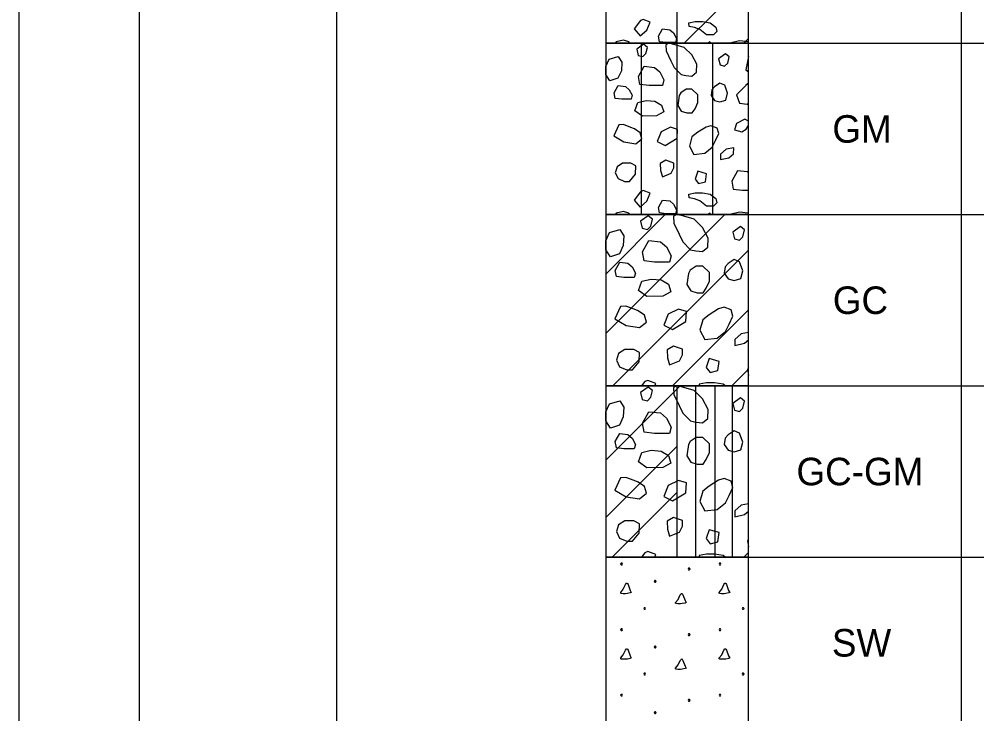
# Model space of a CAD drawing. Extents: x -894 to 866, y -476 to 714.
# Drawn here: x -894 to -650.7, y 134.3 to 311 of the extents above; entities that cross this region are included whole.
import ezdxf

# ---------------------------------------------------------------- set-up
doc = ezdxf.new("R2010")
doc.units = 0
for name, color, linetype in [('10 Sheet Format', 7, 'Continuous'), ('14 Ramp Anno', 7, 'Continuous'), ('57 Undefined', 7, 'Continuous')]:
    doc.layers.add(name, color=color, linetype=linetype)

msp = doc.modelspace()

# ---------------------------------------------------------------- linework, layer by layer
at = {"layer": '10 Sheet Format'}
msp.add_line((-813.45, 643.96), (-813.45, -406.04), dxfattribs=at)
for points in [[(-894.04, 713.56), (865.96, 713.56), (865.96, -476.44), (-894.04, -476.44)], [(-863.43, 668.96), (836.57, 668.96), (836.57, -431.04), (-863.43, -431.04)], [(-863.43, 668.96), (836.57, 668.96), (836.57, -431.04), (-863.43, -431.04)]]:
    msp.add_lwpolyline(points, close=True, dxfattribs=at)
at = {"layer": '14 Ramp Anno'}
msp.add_lwpolyline([(-745.02, -304.81), (2.57, -304.81), (2.57, 608.93), (-745.02, 608.93)], close=True, dxfattribs=at)
for points in [[(-654.74, 588.06), (-654.74, -304.81)], [(-745.02, 304.82), (-708.73, 304.82), (-708.73, 348.36), (-745.02, 348.36), (-745.02, 304.82)], [(-726.87, 304.82), (-726.87, 348.36)], [(-725.06, 304.82), (-708.73, 321.15)], [(-736.18, 310.62), (-737.8, 308.46), (-736.31, 306.7), (-734.55, 308.19), (-733.74, 310.22), (-735.5, 310.9), (-736.18, 310.62)], [(-723.94, 310.05), (-722.29, 310.34), (-720.45, 310.34), (-718.52, 310.05), (-717.07, 308.89), (-716.78, 307.82), (-717.65, 306.95), (-719.39, 306.95), (-721.13, 308.3), (-722.49, 308.79), (-723.84, 309.08), (-723.94, 310.05)], [(-730.58, 308.47), (-728.76, 308.27), (-727.81, 307.46), (-727.06, 306.04), (-727.33, 305.02), (-729.7, 305.02), (-731.33, 305.22), (-731.6, 306.65), (-730.58, 308.47)], [(-745.04, 304.82), (2.57, 304.82)], [(-745.02, 304.82), (-402.69, 304.82)], [(-745.02, 261.27), (-708.73, 261.27), (-708.73, 304.82), (-745.02, 304.82), (-745.02, 261.27)], [(-739.12, 305.17), (-740.47, 305.58), (-742.37, 305.17), (-742.59, 304.82), (-738.87, 304.82), (-739.12, 305.17)], [(-735.42, 304.55), (-737.16, 303.29), (-736.78, 301.74), (-735.61, 301.45), (-734.84, 302.23), (-734.45, 303.78), (-735.42, 304.55)], [(-735.95, 261.27), (-735.95, 304.82)], [(-729.63, 302.88), (-728.47, 300.36), (-727.6, 298.62), (-725.86, 296.88), (-724.7, 296.59), (-723.15, 296.49), (-721.99, 297.46), (-721.89, 299.49), (-723.15, 301.91), (-725.08, 303.75), (-727.41, 304.43), (-728.96, 304.82), (-729.73, 304.43), (-729.63, 302.88)], [(-726.87, 261.27), (-726.87, 304.82)], [(-718.6, 305.2), (-718.99, 304.82), (-718.33, 304.82), (-718.6, 305.2)], [(-717.8, 261.27), (-717.8, 304.82)], [(-708.82, 305.21), (-711.04, 305.41), (-713.17, 304.92), (-713.21, 304.82), (-708.73, 304.82), (-708.73, 305.16), (-708.82, 305.21)], [(-709.94, 304.82), (-708.73, 306.03)], [(-714.61, 302.12), (-716.36, 300.86), (-715.97, 299.31), (-714.81, 299.02), (-714.03, 299.79), (-713.65, 301.34), (-714.61, 302.12)], [(-745.02, 298.91), (-744.15, 300.75), (-741.83, 301.43), (-740.95, 299.98), (-741.05, 297.85), (-741.92, 295.91), (-743.95, 295.24), (-745.02, 296.88), (-745.02, 298.91)], [(-709.41, 298.04), (-708.73, 297.54), (-708.73, 301.42), (-709.41, 298.04)], [(-735.26, 298.98), (-732.65, 298.69), (-731.29, 297.53), (-730.23, 295.5), (-730.61, 294.05), (-734, 294.05), (-736.32, 294.34), (-736.71, 296.37), (-735.26, 298.98)], [(-716.03, 294.64), (-717.39, 293.77), (-718.07, 292.99), (-718.26, 291.54), (-717.39, 290.28), (-716.03, 289.89), (-714.49, 290.38), (-714.1, 292.12), (-714.78, 294.15), (-716.03, 294.64)], [(-708.73, 289.59), (-708.73, 294.69), (-709.43, 294.14), (-709.43, 294.05), (-711.77, 291.71), (-711.05, 289.55), (-709.07, 289.37), (-708.73, 289.59)], [(-741.84, 294.04), (-740.01, 293.84), (-739.07, 293.02), (-738.32, 291.6), (-738.59, 290.59), (-740.96, 290.59), (-742.59, 290.79), (-742.86, 292.21), (-741.84, 294.04)], [(-726.37, 291.53), (-726.73, 289.01), (-725.83, 287.56), (-724.38, 287.11), (-723.03, 287.11), (-722.31, 288.19), (-721.59, 289.73), (-721.59, 291.71), (-723.12, 293.15), (-724.56, 293.15), (-725.92, 292.25), (-726.37, 291.53)], [(-736.86, 289.77), (-734.73, 290.25), (-732.51, 290.06), (-730.86, 289.09), (-730.28, 287.35), (-732.12, 286.38), (-735.7, 286.28), (-737.64, 287.64), (-736.86, 289.77)], [(-709.31, 282.95), (-708.73, 283.9), (-708.73, 284.98), (-709.7, 285.56), (-711.83, 284.4), (-712.31, 282.85), (-710.47, 282.27), (-709.31, 282.95)], [(-741.68, 284.05), (-742.94, 281.26), (-740.42, 279.72), (-737.35, 279.27), (-735.82, 280.53), (-736.27, 282.07), (-737.72, 283.06), (-738.62, 283.42), (-740.51, 284.14), (-741.68, 284.05)], [(-728.57, 283.46), (-730.93, 282.34), (-731.91, 279.83), (-729.96, 278.86), (-726.89, 280.67), (-726.75, 282.9), (-728.57, 283.46)], [(-719.53, 283.49), (-721.65, 282.18), (-723.11, 281.01), (-723.76, 278.67), (-722.67, 276.56), (-719.82, 276.85), (-718, 278.38), (-717.12, 280.06), (-716.32, 281.89), (-716.69, 283.27), (-718.29, 283.86), (-719.53, 283.49)], [(-714.39, 277.86), (-715.84, 276.6), (-715.84, 275.25), (-713.72, 275.73), (-712.55, 276.7), (-712.46, 278.25), (-714.39, 277.86)], [(-729.73, 275.06), (-731.18, 274.28), (-731.08, 272.44), (-730.6, 270.89), (-728.37, 271.77), (-727.69, 273.12), (-727.69, 274.38), (-729.73, 275.06)], [(-738.65, 274.35), (-740.74, 274.35), (-742.13, 273.42), (-742.59, 271.91), (-741.9, 270.4), (-740.27, 269.71), (-738.99, 269.71), (-737.49, 271.57), (-737.37, 273.66), (-738.65, 274.35)], [(-721.63, 272.32), (-722.31, 270.29), (-721.44, 269.13), (-719.7, 269.61), (-719.41, 271.65), (-721.63, 272.32)], [(-708.73, 267.46), (-708.73, 271.91), (-708.96, 272.1), (-711.57, 272.39), (-713.02, 269.78), (-712.64, 267.75), (-710.31, 267.46), (-708.73, 267.46)], [(-736.18, 267.08), (-737.8, 264.91), (-736.31, 263.15), (-734.55, 264.64), (-733.74, 266.67), (-735.5, 267.35), (-736.18, 267.08)], [(-723.94, 266.5), (-722.29, 266.79), (-720.45, 266.79), (-718.52, 266.5), (-717.07, 265.34), (-716.78, 264.28), (-717.65, 263.41), (-719.39, 263.41), (-721.13, 264.76), (-722.49, 265.24), (-723.84, 265.53), (-723.94, 266.5)], [(-730.58, 264.93), (-728.76, 264.73), (-727.81, 263.91), (-727.06, 262.49), (-727.33, 261.47), (-729.7, 261.47), (-731.33, 261.68), (-731.6, 263.1), (-730.58, 264.93)], [(-745.02, 246.15), (-729.9, 261.27)], [(-745.02, 231.03), (-714.78, 261.27)], [(-745.02, 217.73), (-708.73, 217.73), (-708.73, 261.27), (-745.02, 261.27), (-745.02, 217.73)], [(-745.02, 261.27), (-372.9, 261.27)], [(-739.12, 261.63), (-740.47, 262.04), (-742.37, 261.63), (-742.59, 261.27), (-738.87, 261.27), (-739.12, 261.63)], [(-734.22, 260.97), (-736.18, 259.56), (-735.74, 257.82), (-734.44, 257.49), (-733.57, 258.36), (-733.13, 260.1), (-734.22, 260.97)], [(-727.71, 259.09), (-726.4, 256.26), (-725.42, 254.3), (-723.46, 252.34), (-722.16, 252.02), (-720.42, 251.91), (-719.11, 253), (-719, 255.28), (-720.42, 258.01), (-722.59, 260.07), (-725.21, 260.84), (-726.95, 261.27), (-727.82, 260.84), (-727.71, 259.09)], [(-718.6, 261.66), (-718.99, 261.27), (-718.33, 261.27), (-718.6, 261.66)], [(-708.82, 261.67), (-711.04, 261.86), (-713.17, 261.38), (-713.21, 261.27), (-708.73, 261.27), (-708.73, 261.62), (-708.82, 261.67)], [(-710.81, 258.24), (-712.77, 256.82), (-712.34, 255.08), (-711.03, 254.75), (-710.16, 255.62), (-709.73, 257.36), (-710.81, 258.24)], [(-745.02, 254.63), (-744.04, 256.7), (-741.43, 257.46), (-740.45, 255.83), (-740.56, 253.43), (-741.53, 251.26), (-743.82, 250.49), (-745.02, 252.34), (-745.02, 254.63)], [(-734.04, 254.71), (-731.1, 254.38), (-729.58, 253.08), (-728.38, 250.79), (-728.81, 249.16), (-732.62, 249.16), (-735.24, 249.48), (-735.67, 251.77), (-734.04, 254.71)], [(-743.2, 217.73), (-708.73, 252.2)], [(-741.45, 249.15), (-739.39, 248.92), (-738.32, 248.01), (-737.48, 246.41), (-737.79, 245.26), (-740.46, 245.26), (-742.28, 245.49), (-742.59, 247.09), (-741.45, 249.15)], [(-712.41, 249.82), (-713.93, 248.84), (-714.7, 247.97), (-714.91, 246.34), (-713.93, 244.92), (-712.41, 244.48), (-710.67, 245.03), (-710.23, 246.99), (-711, 249.27), (-712.41, 249.82)], [(-724.03, 246.32), (-724.44, 243.49), (-723.43, 241.86), (-721.81, 241.36), (-720.29, 241.36), (-719.47, 242.57), (-718.66, 244.3), (-718.66, 246.53), (-720.39, 248.15), (-722.01, 248.15), (-723.53, 247.14), (-724.03, 246.32)], [(-735.84, 244.34), (-733.45, 244.89), (-730.94, 244.67), (-729.09, 243.58), (-728.44, 241.62), (-730.51, 240.53), (-734.54, 240.42), (-736.71, 241.95), (-735.84, 244.34)], [(-741.26, 237.91), (-742.68, 234.77), (-739.84, 233.04), (-736.4, 232.53), (-734.67, 233.95), (-735.18, 235.68), (-736.8, 236.79), (-737.82, 237.2), (-739.94, 238.01), (-741.26, 237.91)], [(-726.51, 237.24), (-729.17, 235.99), (-730.27, 233.17), (-728.08, 232.07), (-724.63, 234.11), (-724.47, 236.61), (-726.51, 237.24)], [(-728.08, 217.73), (-708.73, 237.08)], [(-716.35, 237.28), (-718.73, 235.8), (-720.37, 234.49), (-721.11, 231.86), (-719.88, 229.48), (-716.68, 229.81), (-714.62, 231.53), (-713.64, 233.42), (-712.74, 235.48), (-713.15, 237.04), (-714.95, 237.69), (-716.35, 237.28)], [(-709.8, 228.55), (-708.73, 229.45), (-708.73, 231.32), (-710.57, 230.95), (-712.2, 229.53), (-712.2, 228.01), (-709.8, 228.55)], [(-737.85, 227), (-740.2, 227), (-741.77, 225.95), (-742.29, 224.26), (-741.51, 222.56), (-739.68, 221.77), (-738.24, 221.77), (-736.54, 223.86), (-736.41, 226.22), (-737.85, 227)], [(-727.82, 227.79), (-729.45, 226.92), (-729.34, 224.85), (-728.8, 223.11), (-726.29, 224.09), (-725.53, 225.61), (-725.53, 227.03), (-727.82, 227.79)], [(-718.71, 224.72), (-719.47, 222.43), (-718.49, 221.12), (-716.53, 221.67), (-716.2, 223.95), (-718.71, 224.72)], [(-712.96, 217.73), (-708.73, 221.96)], [(-709.02, 221.86), (-708.73, 220.33), (-708.73, 222.38), (-709.02, 221.86)], [(-732.33, 218.36), (-734.31, 219.12), (-735.07, 218.82), (-735.89, 217.73), (-732.58, 217.73), (-732.33, 218.36)], [(-745.04, 217.73), (2.57, 217.73)], [(-745.02, 174.18), (-708.73, 174.18), (-708.73, 217.73), (-745.02, 217.73), (-745.02, 174.18)], [(-745.02, 217.73), (-372.9, 217.73)], [(-744.98, 198.81), (-726.19, 217.61)], [(-734.22, 217.43), (-736.18, 216.01), (-735.74, 214.27), (-734.44, 213.94), (-733.57, 214.82), (-733.13, 216.56), (-734.22, 217.43)], [(-727.71, 215.55), (-726.4, 212.72), (-725.42, 210.76), (-723.46, 208.8), (-722.16, 208.47), (-720.42, 208.36), (-719.11, 209.45), (-719, 211.74), (-720.42, 214.46), (-722.59, 216.53), (-725.21, 217.29), (-726.95, 217.73), (-727.82, 217.29), (-727.71, 215.55)], [(-726.87, 174.18), (-726.87, 217.73)], [(-722.1, 174.18), (-722.1, 217.73)], [(-715.21, 218.17), (-717.38, 218.49), (-719.45, 218.49), (-721.3, 218.17), (-721.26, 217.73), (-714.65, 217.73), (-715.21, 218.17)], [(-717.21, 174.18), (-717.21, 217.73)], [(-712.79, 174.18), (-712.79, 217.73)], [(-710.81, 214.69), (-712.77, 213.28), (-712.34, 211.53), (-711.03, 211.21), (-710.16, 212.08), (-709.73, 213.82), (-710.81, 214.69)], [(-745.02, 211.09), (-744.04, 213.15), (-741.43, 213.92), (-740.45, 212.28), (-740.56, 209.89), (-741.53, 207.71), (-743.82, 206.95), (-745.02, 208.8), (-745.02, 211.09)], [(-734.04, 211.16), (-731.1, 210.84), (-729.58, 209.53), (-728.38, 207.24), (-728.81, 205.61), (-732.62, 205.61), (-735.24, 205.94), (-735.67, 208.22), (-734.04, 211.16)], [(-741.45, 205.6), (-739.39, 205.38), (-738.32, 204.46), (-737.48, 202.86), (-737.79, 201.72), (-740.46, 201.72), (-742.28, 201.95), (-742.59, 203.55), (-741.45, 205.6)], [(-724.03, 202.78), (-724.44, 199.94), (-723.43, 198.32), (-721.81, 197.81), (-720.29, 197.81), (-719.47, 199.03), (-718.66, 200.75), (-718.66, 202.98), (-720.39, 204.6), (-722.01, 204.6), (-723.53, 203.59), (-724.03, 202.78)], [(-712.41, 206.27), (-713.93, 205.29), (-714.7, 204.42), (-714.91, 202.79), (-713.93, 201.38), (-712.41, 200.94), (-710.67, 201.48), (-710.23, 203.44), (-711, 205.73), (-712.41, 206.27)], [(-745.01, 184.26), (-726.86, 202.41)], [(-735.84, 200.8), (-733.45, 201.34), (-730.94, 201.12), (-729.09, 200.03), (-728.44, 198.08), (-730.51, 196.99), (-734.54, 196.88), (-736.71, 198.4), (-735.84, 200.8)], [(-741.26, 194.36), (-742.68, 191.22), (-739.84, 189.5), (-736.4, 188.99), (-734.67, 190.41), (-735.18, 192.13), (-736.8, 193.25), (-737.82, 193.65), (-739.94, 194.47), (-741.26, 194.36)], [(-726.51, 193.7), (-729.17, 192.44), (-730.27, 189.62), (-728.08, 188.52), (-724.63, 190.56), (-724.47, 193.07), (-726.51, 193.7)], [(-716.35, 193.74), (-718.73, 192.26), (-720.37, 190.95), (-721.11, 188.32), (-719.88, 185.94), (-716.68, 186.26), (-714.62, 187.99), (-713.64, 189.88), (-712.74, 191.93), (-713.15, 193.49), (-714.95, 194.15), (-716.35, 193.74)], [(-743.31, 174.3), (-726.98, 190.63)], [(-709.8, 185.01), (-708.73, 185.9), (-708.73, 187.77), (-710.57, 187.4), (-712.2, 185.99), (-712.2, 184.46), (-709.8, 185.01)], [(-737.85, 183.45), (-740.2, 183.45), (-741.77, 182.41), (-742.29, 180.71), (-741.51, 179.01), (-739.68, 178.23), (-738.24, 178.23), (-736.54, 180.32), (-736.41, 182.67), (-737.85, 183.45)], [(-727.82, 184.25), (-729.45, 183.37), (-729.34, 181.31), (-728.8, 179.56), (-726.29, 180.54), (-725.53, 182.07), (-725.53, 183.48), (-727.82, 184.25)], [(-718.71, 181.17), (-719.47, 178.89), (-718.49, 177.58), (-716.53, 178.12), (-716.2, 180.41), (-718.71, 181.17)], [(-709.02, 178.31), (-708.73, 176.78), (-708.73, 178.84), (-709.02, 178.31)], [(-732.33, 174.82), (-734.31, 175.58), (-735.07, 175.27), (-735.89, 174.18), (-732.58, 174.18), (-732.33, 174.82)], [(-709.94, 174.18), (-708.73, 175.39)], [(-745.02, 130.64), (-708.73, 130.64), (-708.73, 174.18), (-745.02, 174.18), (-745.02, 130.64)], [(-745.02, 174.18), (-372.9, 174.18)], [(-715.21, 174.62), (-717.38, 174.95), (-719.45, 174.95), (-721.3, 174.62), (-721.26, 174.18), (-714.65, 174.18), (-715.21, 174.62)], [(-740.75, 172.43), (-740.87, 172.64), (-741.11, 172.64), (-741.23, 172.43), (-741.11, 172.22), (-740.87, 172.22), (-740.75, 172.43)], [(-723.59, 171.16), (-723.71, 171.37), (-723.95, 171.37), (-724.07, 171.16), (-723.95, 170.95), (-723.71, 170.95), (-723.59, 171.16)], [(-715.75, 172.43), (-715.87, 172.64), (-716.11, 172.64), (-716.23, 172.43), (-716.11, 172.22), (-715.87, 172.22), (-715.75, 172.43)], [(-732.22, 168.02), (-732.34, 168.23), (-732.58, 168.23), (-732.7, 168.02), (-732.58, 167.81), (-732.34, 167.81), (-732.22, 168.02)], [(-739.99, 167.19), (-739.72, 167.54), (-739.62, 167.56), (-739.52, 167.5), (-739.33, 167.2), (-738.8, 165.74), (-738.53, 165.24), (-738.78, 165.11), (-739.51, 164.95), (-739.96, 164.9), (-740.59, 164.89), (-741.06, 164.96), (-741.18, 165.04), (-741.21, 165.15), (-741.18, 165.22), (-740.56, 166.05), (-739.99, 167.19)], [(-714.99, 167.19), (-714.72, 167.54), (-714.62, 167.56), (-714.52, 167.5), (-714.33, 167.2), (-713.8, 165.74), (-713.53, 165.24), (-713.77, 165.11), (-714.51, 164.95), (-714.96, 164.9), (-715.59, 164.89), (-716.06, 164.96), (-716.18, 165.04), (-716.21, 165.15), (-716.18, 165.22), (-715.56, 166.05), (-714.99, 167.19)], [(-726.07, 164.6), (-725.8, 164.95), (-725.7, 164.97), (-725.61, 164.91), (-725.42, 164.61), (-724.88, 163.15), (-724.61, 162.65), (-724.86, 162.52), (-725.6, 162.37), (-726.04, 162.32), (-726.68, 162.3), (-727.15, 162.37), (-727.27, 162.45), (-727.3, 162.56), (-727.27, 162.63), (-726.64, 163.46), (-726.07, 164.6)], [(-734.89, 161.13), (-735.01, 161.34), (-735.25, 161.34), (-735.37, 161.13), (-735.25, 160.92), (-735.01, 160.92), (-734.89, 161.13)], [(-709.89, 161.13), (-710.01, 161.34), (-710.25, 161.34), (-710.37, 161.13), (-710.25, 160.92), (-710.01, 160.92), (-709.89, 161.13)], [(-740.75, 155.77), (-740.87, 155.97), (-741.11, 155.97), (-741.23, 155.77), (-741.11, 155.55), (-740.87, 155.55), (-740.75, 155.77)], [(-715.75, 155.77), (-715.87, 155.97), (-716.11, 155.97), (-716.23, 155.77), (-716.11, 155.55), (-715.87, 155.55), (-715.75, 155.77)], [(-723.59, 154.49), (-723.71, 154.7), (-723.95, 154.7), (-724.07, 154.49), (-723.95, 154.28), (-723.71, 154.28), (-723.59, 154.49)], [(-739.99, 150.52), (-739.72, 150.87), (-739.62, 150.89), (-739.52, 150.83), (-739.33, 150.53), (-738.8, 149.07), (-738.53, 148.57), (-738.78, 148.44), (-739.51, 148.28), (-739.96, 148.24), (-740.59, 148.22), (-741.06, 148.29), (-741.18, 148.37), (-741.21, 148.48), (-741.18, 148.55), (-740.56, 149.38), (-739.99, 150.52)], [(-732.22, 151.35), (-732.34, 151.56), (-732.58, 151.56), (-732.7, 151.35), (-732.58, 151.14), (-732.34, 151.14), (-732.22, 151.35)], [(-714.99, 150.52), (-714.72, 150.87), (-714.62, 150.89), (-714.52, 150.83), (-714.33, 150.53), (-713.8, 149.07), (-713.53, 148.57), (-713.77, 148.44), (-714.51, 148.28), (-714.96, 148.24), (-715.59, 148.22), (-716.06, 148.29), (-716.18, 148.37), (-716.21, 148.48), (-716.18, 148.55), (-715.56, 149.38), (-714.99, 150.52)], [(-726.07, 147.93), (-725.8, 148.28), (-725.7, 148.3), (-725.61, 148.24), (-725.42, 147.95), (-724.88, 146.49), (-724.61, 145.98), (-724.86, 145.85), (-725.6, 145.7), (-726.04, 145.65), (-726.68, 145.63), (-727.15, 145.71), (-727.27, 145.78), (-727.3, 145.89), (-727.27, 145.96), (-726.64, 146.79), (-726.07, 147.93)], [(-734.89, 144.46), (-735.01, 144.67), (-735.25, 144.67), (-735.37, 144.46), (-735.25, 144.25), (-735.01, 144.25), (-734.89, 144.46)], [(-709.89, 144.46), (-710.01, 144.67), (-710.25, 144.67), (-710.37, 144.46), (-710.25, 144.25), (-710.01, 144.25), (-709.89, 144.46)], [(-740.75, 139.1), (-740.87, 139.3), (-741.11, 139.3), (-741.23, 139.1), (-741.11, 138.89), (-740.87, 138.89), (-740.75, 139.1)], [(-715.75, 139.1), (-715.87, 139.3), (-716.11, 139.3), (-716.23, 139.1), (-716.11, 138.89), (-715.87, 138.89), (-715.75, 139.1)], [(-723.59, 137.83), (-723.71, 138.03), (-723.95, 138.03), (-724.07, 137.83), (-723.95, 137.61), (-723.71, 137.61), (-723.59, 137.83)], [(-732.22, 134.68), (-732.34, 134.89), (-732.58, 134.89), (-732.7, 134.68), (-732.58, 134.47), (-732.34, 134.47), (-732.22, 134.68)]]:
    msp.add_lwpolyline(points, dxfattribs=at)

# ---------------------------------------------------------------- texts
at = {"layer": '57 Undefined'}
for s, p in [('GM', (-687.44, 279.54)), ('GC', (-687.33, 236)), ('GC-GM', (-696.57, 192.45)), ('SW', (-687.56, 148.91))]:
    msp.add_text(s, height=7, dxfattribs=at).set_placement(p)

doc.saveas('drawing.dxf')
